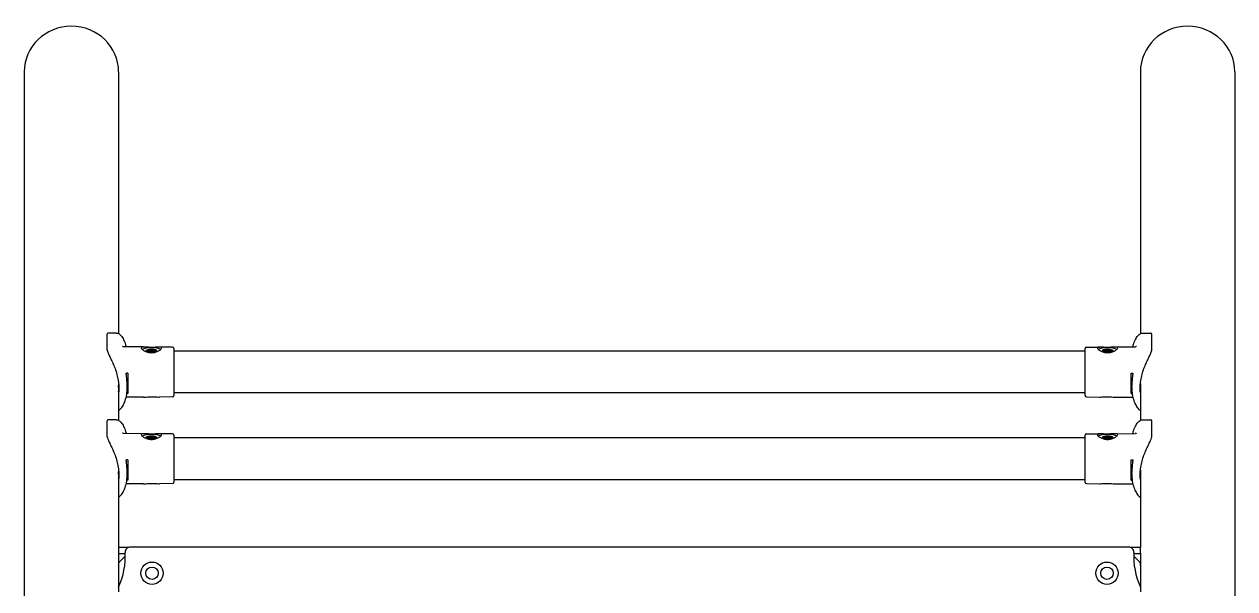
# Model space of a CAD drawing. Header units: millimetres. Extents: x 1121 to 5121, y 552 to 6852.
# Drawn here: x 2633 to 3609, y 4932 to 5387 of the extents above; entities that cross this region are included whole.
import ezdxf

# ---------------------------------------------------------------- set-up
doc = ezdxf.new("R2010")
doc.units = ezdxf.units.MM
doc.layers.add('AM_4', color=3, linetype='Continuous', lineweight=25)

msp = doc.modelspace()

# ---------------------------------------------------------------- linework, layer by layer
at = {"layer": 'AM_4'}
for p, q in [((2632.97, 5348.56), (2632.97, 4727.39)), ((2709.07, 5348.56), (2709.07, 5137.56)), ((3532.97, 5348.56), (3532.97, 5137.56)), ((3609.07, 5348.56), (3609.07, 4727.39)), ((2699.97, 5124.24), (2699.97, 5137.18)), ((2707.24, 5138.03), (2700.68, 5138.03)), ((3534.79, 5138.03), (3541.35, 5138.03)), ((3542.07, 5124.24), (3542.07, 5137.18)), ((2729.14, 5126.78), (2713.36, 5126.91)), ((2752.53, 5126.57), (2741.92, 5126.66)), ((2753.52, 5125.57), (2753.52, 5087.55)), ((3488.52, 5087.55), (3488.52, 5125.57)), ((3489.51, 5126.57), (3500.11, 5126.66)), ((3512.9, 5126.78), (3528.67, 5126.91)), ((2733.07, 5123.41), (2731.86, 5123.41)), ((2739.17, 5123.41), (2737.96, 5123.41)), ((3488.52, 5123.41), (2753.52, 5123.41)), ((3504.07, 5123.41), (3502.86, 5123.41)), ((3510.17, 5123.41), (3508.96, 5123.41)), ((2716.52, 5105.75), (2715.31, 5105.75)), ((2716.52, 5105.75), (2716.52, 5089.25)), ((3525.52, 5089.25), (3525.52, 5105.75)), ((3525.52, 5105.75), (3526.73, 5105.75)), ((2709.07, 5097.47), (2709.07, 5067.68)), ((2716.02, 5094.4), (2716.02, 5095.37)), ((3526.02, 5094.4), (3526.02, 5095.37)), ((3532.97, 5097.47), (3532.97, 5067.68)), ((2729.14, 5086.35), (2715.13, 5086.23)), ((2716.52, 5089.25), (2715.68, 5089.25)), ((2752.53, 5086.55), (2741.92, 5086.46)), ((3488.52, 5089.71), (2753.52, 5089.71)), ((3489.51, 5086.55), (3500.11, 5086.46)), ((3512.9, 5086.35), (3526.9, 5086.23)), ((3525.52, 5089.25), (3526.35, 5089.25)), ((2699.97, 5054.36), (2699.97, 5067.3)), ((2707.24, 5068.15), (2700.68, 5068.15)), ((3534.79, 5068.15), (3541.35, 5068.15)), ((3542.07, 5054.36), (3542.07, 5067.3)), ((2729.14, 5056.89), (2713.36, 5057.03)), ((2752.53, 5056.69), (2741.92, 5056.78)), ((3489.51, 5056.69), (3500.11, 5056.78)), ((3512.9, 5056.89), (3528.67, 5057.03)), ((2733.07, 5053.53), (2731.86, 5053.53)), ((2739.17, 5053.53), (2737.96, 5053.53)), ((2753.52, 5055.69), (2753.52, 5017.67)), ((3488.52, 5053.53), (2753.52, 5053.53)), ((3488.52, 5017.67), (3488.52, 5055.69)), ((3504.07, 5053.53), (3502.86, 5053.53)), ((3510.17, 5053.53), (3508.96, 5053.53)), ((2709.07, 5027.59), (2709.07, 4965.25)), ((2716.52, 5035.87), (2715.31, 5035.87)), ((2716.52, 5035.87), (2716.52, 5019.37)), ((3525.52, 5019.37), (3525.52, 5035.87)), ((3525.52, 5035.87), (3526.73, 5035.87)), ((3532.97, 5027.59), (3532.97, 4965.25)), ((2716.52, 5019.37), (2715.68, 5019.37)), ((2716.02, 5024.52), (2716.02, 5025.49)), ((3488.52, 5019.83), (2753.52, 5019.83)), ((3525.52, 5019.37), (3526.35, 5019.37)), ((3526.02, 5024.52), (3526.02, 5025.49)), ((2729.14, 5016.47), (2715.13, 5016.35)), ((2752.53, 5016.67), (2741.92, 5016.58)), ((3489.51, 5016.67), (3500.11, 5016.58)), ((3512.9, 5016.47), (3526.9, 5016.35)), ((2709.07, 4965.25), (2709.07, 4960.25)), ((2717.22, 4965.25), (2709.07, 4965.25)), ((2709.07, 4960.25), (2709.07, 4929.49)), ((2709.07, 4960.25), (2714.43, 4960.25)), ((3523.65, 4965.42), (2718.38, 4965.42)), ((3532.97, 4965.25), (3524.81, 4965.25)), ((3527.61, 4960.25), (3532.97, 4960.25)), ((3532.97, 4960.25), (3532.97, 4965.25)), ((3532.97, 4960.25), (3532.97, 4929.49)), ((2709.46, 4953.25), (2714.47, 4958.22)), ((3527.57, 4958.22), (3532.57, 4953.25))]:
    msp.add_line(p, q, dxfattribs=at)
for centre, radius in [((2736.02, 4944.42), 9), ((2736.02, 4944.42), 5), ((3506.02, 4944.42), 9), ((3506.02, 4944.42), 5)]:
    msp.add_circle(centre, radius, dxfattribs=at)
for centre, radius, start, end in [((2752.52, 5125.57), 1, 0, 89.5), ((3489.52, 5125.57), 1, 90.5, 180), ((2752.52, 5087.55), 1, 270.5, 0), ((3489.52, 5087.55), 1, 180, 269.5), ((2752.52, 5055.69), 1, 0, 89.5), ((3489.52, 5055.69), 1, 90.5, 180), ((2752.52, 5017.67), 1, 270.5, 0), ((3489.52, 5017.67), 1, 180, 269.5), ((2654.47, 4958.09), 60, 335.50727, 2.98064), ((2718.38, 4961.42), 4, 90, 182.98064), ((3523.65, 4961.42), 4, 357.01936, 90), ((3587.57, 4958.09), 60, 177.01936, 204.49273), ((2669.64, 4957.06), 40, 350.2544, 354.53161), ((3572.39, 4957.06), 40, 185.46839, 189.7456)]:
    msp.add_arc(centre, radius, start, end, dxfattribs=at)
for centre, major_axis, ratio, start_param, end_param in [((2671.02, 5348.56), (-38.05, 0), 0.965926, 3.141593, 6.283185), ((3571.02, 5348.56), (-38.05, 0), 0.965926, 3.141593, 6.283185), ((2735.52, 5123.95), (8.25, 0), 0.258819, 0.420934, 2.695719), ((3506.52, 5123.95), (-8.25, 0), 0.258819, 3.587467, 5.862251), ((2735.52, 5054.07), (8.25, 0), 0.258819, 0.420934, 2.695719), ((3506.52, 5054.07), (-8.25, 0), 0.258819, 3.587467, 5.862251)]:
    msp.add_ellipse(centre, major_axis=major_axis, ratio=ratio, start_param=start_param, end_param=end_param, dxfattribs=at)
for centre, major_axis in [((2735.52, 5123.95), (-4.2, 0)), ((3506.52, 5123.95), (4.2, 0)), ((2735.52, 5054.07), (-4.2, 0)), ((3506.52, 5054.07), (4.2, 0))]:
    msp.add_ellipse(centre, major_axis=major_axis, ratio=0.258819, dxfattribs=at)
for points, knots in [([(2700.68, 5138.03), (2700.57, 5138.03), (2700.47, 5138.02), (2700.11, 5137.88), (2699.97, 5137.61), (2699.97, 5137.18)], [7.184949, 7.184949, 7.184949, 7.184949, 7.3390813, 7.3390813, 7.830957, 7.830957, 7.830957, 7.830957]), ([(2707.24, 5138.03), (2707.7, 5138.03), (2708.07, 5137.95), (2708.88, 5137.69), (2709.24, 5137.48), (2710.41, 5136.67), (2711.03, 5135.98), (2712.33, 5134.18), (2712.97, 5133.05), (2714.14, 5130.4), (2714.66, 5128.88), (2715.09, 5127.09), (2715.11, 5126.99), (2715.13, 5126.9)], [0.578254, 0.578254, 0.578254, 0.578254, 0.708785, 0.708785, 0.915695, 0.915695, 1.468682, 1.468682, 2.057791, 2.057791, 2.646901, 2.646901, 2.680159, 2.680159, 2.680159, 2.680159]), ([(3526.9, 5126.9), (3527.12, 5127.87), (3527.38, 5128.79), (3528.18, 5131.16), (3528.78, 5132.48), (3530.05, 5134.73), (3530.71, 5135.64), (3531.81, 5136.76), (3532.19, 5137.09), (3532.92, 5137.54), (3533.19, 5137.69), (3533.87, 5137.93), (3534.28, 5138.03), (3534.79, 5138.03)], [4.36749, 4.36749, 4.36749, 4.36749, 4.702012, 4.702012, 5.291119, 5.291119, 5.880225, 5.880225, 6.174778, 6.174778, 6.322055, 6.322055, 6.469332, 6.469332, 6.469332, 6.469332]), ([(3542.07, 5137.18), (3542.07, 5137.61), (3541.92, 5137.88), (3541.56, 5138.02), (3541.46, 5138.03), (3541.35, 5138.03)], [7.830957, 7.830957, 7.830957, 7.830957, 8.3228326, 8.3228326, 8.4769649, 8.4769649, 8.4769649, 8.4769649]), ([(2713.36, 5126.91), (2713.04, 5126.92), (2712.8, 5126.97), (2712.43, 5127.1), (2712.32, 5127.16), (2712.19, 5127.24), (2712.17, 5127.26), (2712.17, 5127.26)], [0.5130993, 0.5130993, 0.5130993, 0.5130993, 0.6153651, 0.6153651, 0.7366116, 0.7366116, 0.8468284, 0.8468284, 0.8468284, 0.8468284]), ([(2735.55, 5122.19), (2734.49, 5122.2), (2733.38, 5122.36), (2731.34, 5122.93), (2730.42, 5123.33), (2728.97, 5124.14), (2728.33, 5124.61), (2727.48, 5125.45), (2727.27, 5125.83), (2727.27, 5126.38), (2727.48, 5126.57), (2728.33, 5126.78), (2728.97, 5126.79), (2730.42, 5126.73), (2731.34, 5126.66), (2733.38, 5126.52), (2734.49, 5126.47), (2736.59, 5126.45), (2737.7, 5126.49), (2739.72, 5126.58), (2740.64, 5126.64), (2742.08, 5126.68), (2742.71, 5126.66), (2743.56, 5126.44), (2743.77, 5126.23), (2743.77, 5125.69), (2743.56, 5125.32), (2742.71, 5124.49), (2742.08, 5124.04), (2740.64, 5123.25), (2739.72, 5122.86), (2737.7, 5122.33), (2736.59, 5122.19), (2735.55, 5122.19)], [0, 0, 0, 0, 0.316049, 0.316049, 0.632098, 0.632098, 0.947679, 0.947679, 1.26326, 1.26326, 1.578842, 1.578842, 1.894423, 1.894423, 2.210472, 2.210472, 2.526521, 2.526521, 2.840353, 2.840353, 3.154184, 3.154184, 3.468043, 3.468043, 3.781903, 3.781903, 4.095762, 4.095762, 4.409621, 4.409621, 4.723453, 4.723453, 5.037284, 5.037284, 5.037284, 5.037284]), ([(3506.49, 5122.19), (3505.44, 5122.19), (3504.33, 5122.33), (3502.31, 5122.86), (3501.4, 5123.25), (3499.95, 5124.04), (3499.32, 5124.49), (3498.48, 5125.32), (3498.27, 5125.69), (3498.27, 5126.23), (3498.48, 5126.44), (3499.32, 5126.66), (3499.95, 5126.68), (3501.4, 5126.64), (3502.31, 5126.58), (3504.33, 5126.49), (3505.44, 5126.45), (3507.54, 5126.47), (3508.65, 5126.52), (3510.69, 5126.66), (3511.61, 5126.73), (3513.07, 5126.79), (3513.7, 5126.78), (3514.55, 5126.57), (3514.77, 5126.38), (3514.77, 5125.83), (3514.55, 5125.45), (3513.7, 5124.61), (3513.07, 5124.14), (3511.61, 5123.33), (3510.69, 5122.93), (3508.65, 5122.36), (3507.54, 5122.2), (3506.49, 5122.19)], [0, 0, 0, 0, 0.313832, 0.313832, 0.627663, 0.627663, 0.941523, 0.941523, 1.255382, 1.255382, 1.569241, 1.569241, 1.8831, 1.8831, 2.196932, 2.196932, 2.510763, 2.510763, 2.826813, 2.826813, 3.142862, 3.142862, 3.458443, 3.458443, 3.774024, 3.774024, 4.089605, 4.089605, 4.405186, 4.405186, 4.721235, 4.721235, 5.037284, 5.037284, 5.037284, 5.037284]), ([(3529.86, 5127.26), (3529.86, 5127.26), (3529.86, 5127.26), (3529.86, 5127.25), (3529.82, 5127.22), (3529.61, 5127.1), (3529.38, 5126.98), (3528.87, 5126.92), (3528.77, 5126.91), (3528.67, 5126.91)], [5.3853474, 5.3853474, 5.3853474, 5.3853474, 5.3991794, 5.3991794, 5.5234046, 5.5234046, 5.6863353, 5.6863353, 5.7190946, 5.7190946, 5.7190946, 5.7190946]), ([(2699.97, 5124.24), (2699.97, 5123.82), (2700.11, 5123.23), (2700.66, 5121.74), (2701.07, 5120.85), (2702.04, 5118.82), (2702.6, 5117.68), (2703.77, 5115.23), (2704.37, 5113.92), (2705.5, 5111.27), (2706.07, 5109.83), (2707.12, 5106.77), (2707.61, 5105.16), (2708.42, 5101.86), (2708.74, 5100.17), (2709.16, 5096.84), (2709.27, 5095.19), (2709.27, 5093.62)], [15.661914, 15.661914, 15.661914, 15.661914, 16.15379, 16.15379, 16.645665, 16.645665, 17.137541, 17.137541, 17.629417, 17.629417, 18.116411, 18.116411, 18.603405, 18.603405, 19.090398, 19.090398, 19.577392, 19.577392, 19.577392, 19.577392]), ([(2739.43, 5123.55), (2739.42, 5123.56), (2739.41, 5123.56), (2739.18, 5123.66), (2738.86, 5123.71), (2738.11, 5123.78), (2737.64, 5123.79), (2736.61, 5123.81), (2736.05, 5123.81), (2734.99, 5123.81), (2734.42, 5123.81), (2733.39, 5123.79), (2732.92, 5123.78), (2732.17, 5123.71), (2731.85, 5123.66), (2731.63, 5123.56), (2731.61, 5123.56), (2731.6, 5123.55)], [0.7858608, 0.7858608, 0.7858608, 0.7858608, 0.7944825, 0.7944825, 0.953371, 0.953371, 1.1122795, 1.1122795, 1.271188, 1.271188, 1.4300964, 1.4300964, 1.5890049, 1.5890049, 1.7478934, 1.7478934, 1.7565151, 1.7565151, 1.7565151, 1.7565151]), ([(2731.92, 5123.39), (2731.94, 5123.39), (2731.96, 5123.39), (2732.42, 5123.41), (2732.98, 5123.42), (2734.21, 5123.41), (2734.88, 5123.4), (2736.15, 5123.4), (2736.82, 5123.41), (2738.05, 5123.42), (2738.61, 5123.41), (2739.07, 5123.39), (2739.09, 5123.39), (2739.11, 5123.39)], [1.1286552, 1.1286552, 1.1286552, 1.1286552, 1.1374363, 1.1374363, 1.3270449, 1.3270449, 1.5166536, 1.5166536, 1.7062623, 1.7062623, 1.895871, 1.895871, 1.904652, 1.904652, 1.904652, 1.904652]), ([(3510.43, 5123.55), (3510.42, 5123.56), (3510.41, 5123.56), (3510.18, 5123.66), (3509.86, 5123.71), (3509.11, 5123.78), (3508.64, 5123.79), (3507.61, 5123.81), (3507.05, 5123.81), (3505.99, 5123.81), (3505.42, 5123.81), (3504.39, 5123.79), (3503.92, 5123.78), (3503.17, 5123.71), (3502.85, 5123.66), (3502.63, 5123.56), (3502.61, 5123.56), (3502.6, 5123.55)], [0.7858608, 0.7858608, 0.7858608, 0.7858608, 0.7944825, 0.7944825, 0.953371, 0.953371, 1.1122795, 1.1122795, 1.271188, 1.271188, 1.4300964, 1.4300964, 1.5890049, 1.5890049, 1.7478934, 1.7478934, 1.7565151, 1.7565151, 1.7565151, 1.7565151]), ([(3502.92, 5123.39), (3502.94, 5123.39), (3502.96, 5123.39), (3503.42, 5123.41), (3503.98, 5123.42), (3505.21, 5123.41), (3505.88, 5123.4), (3507.15, 5123.4), (3507.82, 5123.41), (3509.05, 5123.42), (3509.61, 5123.41), (3510.07, 5123.39), (3510.09, 5123.39), (3510.11, 5123.39)], [1.1286552, 1.1286552, 1.1286552, 1.1286552, 1.1374363, 1.1374363, 1.3270449, 1.3270449, 1.5166536, 1.5166536, 1.7062623, 1.7062623, 1.895871, 1.895871, 1.904652, 1.904652, 1.904652, 1.904652]), ([(3532.77, 5093.62), (3532.77, 5095.19), (3532.87, 5096.84), (3533.3, 5100.17), (3533.62, 5101.86), (3534.42, 5105.16), (3534.91, 5106.77), (3535.97, 5109.83), (3536.54, 5111.27), (3537.66, 5113.92), (3538.27, 5115.23), (3539.43, 5117.68), (3540, 5118.82), (3540.97, 5120.85), (3541.37, 5121.74), (3541.92, 5123.23), (3542.07, 5123.82), (3542.07, 5124.24)], [11.746435, 11.746435, 11.746435, 11.746435, 12.233429, 12.233429, 12.720423, 12.720423, 13.207417, 13.207417, 13.694411, 13.694411, 14.186287, 14.186287, 14.678163, 14.678163, 15.170038, 15.170038, 15.661914, 15.661914, 15.661914, 15.661914]), ([(2716.02, 5095.37), (2716.02, 5096.37), (2715.98, 5097.49), (2715.83, 5099.68), (2715.73, 5100.73), (2715.54, 5102.52), (2715.44, 5103.38), (2715.29, 5104.72), (2715.25, 5105.2), (2715.25, 5105.47)], [3.738303, 3.738303, 3.738303, 3.738303, 4.049822, 4.049822, 4.361341, 4.361341, 4.672873, 4.672873, 4.984404, 4.984404, 4.984404, 4.984404]), ([(3526.73, 5105.75), (3526.76, 5105.75), (3526.78, 5105.65), (3526.78, 5105.2), (3526.74, 5104.72), (3526.59, 5103.38), (3526.49, 5102.52), (3526.3, 5100.73), (3526.2, 5099.68), (3526.06, 5097.49), (3526.02, 5096.37), (3526.02, 5095.37)], [2.283089, 2.283089, 2.283089, 2.283089, 2.492202, 2.492202, 2.803734, 2.803734, 3.115265, 3.115265, 3.426784, 3.426784, 3.738303, 3.738303, 3.738303, 3.738303]), ([(2709.07, 5094.13), (2709.07, 5094.14), (2709.07, 5094.16), (2709.09, 5094.51), (2709.12, 5094.95), (2709.16, 5095.6), (2709.18, 5095.8), (2709.19, 5096.02)], [0.1517229, 0.1517229, 0.1517229, 0.1517229, 0.1583459, 0.1583459, 0.3166918, 0.3166918, 0.3834186, 0.3834186, 0.3834186, 0.3834186]), ([(3532.85, 5096.02), (3532.86, 5095.8), (3532.87, 5095.6), (3532.91, 5094.95), (3532.94, 5094.51), (3532.96, 5094.16), (3532.97, 5094.14), (3532.97, 5094.13)], [0.8833456, 0.8833456, 0.8833456, 0.8833456, 0.9500723, 0.9500723, 1.1084182, 1.1084182, 1.1150413, 1.1150413, 1.1150413, 1.1150413]), ([(2709.24, 5095.06), (2709.24, 5095.02), (2709.23, 5094.98), (2709.21, 5094.5), (2709.18, 5094.13), (2709.12, 5093.6), (2709.09, 5093.41), (2709.07, 5093.34), (2709.07, 5093.33), (2709.07, 5093.33)], [2.0452307, 2.0452307, 2.0452307, 2.0452307, 2.0584914, 2.0584914, 2.2168365, 2.2168365, 2.3751824, 2.3751824, 2.3818055, 2.3818055, 2.3818055, 2.3818055]), ([(2709.25, 5094.63), (2709.24, 5094.07), (2709.21, 5093.53), (2709.13, 5092.71), (2709.1, 5092.4), (2709.07, 5092.13)], [3.4221109, 3.4221109, 3.4221109, 3.4221109, 3.5978534, 3.5978534, 3.7150935, 3.7150935, 3.7150935, 3.7150935]), ([(2709.07, 5075.56), (2709.25, 5075.66), (2709.41, 5075.76), (2710.41, 5076.45), (2711.03, 5077.15), (2712.33, 5078.95), (2712.97, 5080.07), (2714.14, 5082.72), (2714.66, 5084.25), (2715.47, 5087.63), (2715.77, 5089.49), (2715.98, 5092.42), (2716.02, 5093.4), (2716.02, 5094.4)], [0.817378, 0.817378, 0.817378, 0.817378, 0.915695, 0.915695, 1.468682, 1.468682, 2.057791, 2.057791, 2.646901, 2.646901, 3.23601, 3.23601, 3.5238, 3.5238, 3.5238, 3.5238]), ([(2729.14, 5086.35), (2729.32, 5086.35), (2729.5, 5086.36), (2730.42, 5086.4), (2731.34, 5086.47), (2733.38, 5086.6), (2734.49, 5086.65), (2735.55, 5086.66)], [4.3218645, 4.3218645, 4.3218645, 4.3218645, 4.4051862, 4.4051862, 4.7212352, 4.7212352, 5.0372843, 5.0372843, 5.0372843, 5.0372843]), ([(2735.55, 5086.66), (2736.59, 5086.67), (2737.7, 5086.64), (2739.72, 5086.54), (2740.64, 5086.49), (2741.55, 5086.46), (2741.74, 5086.46), (2741.92, 5086.46)], [0, 0, 0, 0, 0.3138317, 0.3138317, 0.6276635, 0.6276635, 0.7118286, 0.7118286, 0.7118286, 0.7118286]), ([(3500.11, 5086.46), (3500.29, 5086.46), (3500.48, 5086.46), (3501.4, 5086.49), (3502.31, 5086.54), (3504.33, 5086.64), (3505.44, 5086.67), (3506.49, 5086.66)], [4.3254557, 4.3254557, 4.3254557, 4.3254557, 4.4096208, 4.4096208, 4.7234525, 4.7234525, 5.0372843, 5.0372843, 5.0372843, 5.0372843]), ([(3506.49, 5086.66), (3507.54, 5086.65), (3508.65, 5086.6), (3510.69, 5086.47), (3511.61, 5086.4), (3512.53, 5086.36), (3512.72, 5086.35), (3512.89, 5086.35)], [0, 0, 0, 0, 0.316049, 0.316049, 0.6320981, 0.6320981, 0.7154197, 0.7154197, 0.7154197, 0.7154197]), ([(3526.02, 5094.4), (3526.02, 5092.36), (3526.17, 5090.37), (3526.74, 5086.69), (3527.16, 5084.99), (3528.18, 5081.97), (3528.78, 5080.64), (3530.05, 5078.4), (3530.71, 5077.49), (3531.81, 5076.37), (3532.19, 5076.03), (3532.77, 5075.68), (3532.87, 5075.62), (3532.97, 5075.57)], [3.5238, 3.5238, 3.5238, 3.5238, 4.112906, 4.112906, 4.702012, 4.702012, 5.291119, 5.291119, 5.880225, 5.880225, 6.174778, 6.174778, 6.230014, 6.230014, 6.230014, 6.230014]), ([(3532.97, 5092.13), (3532.93, 5092.4), (3532.9, 5092.71), (3532.83, 5093.53), (3532.8, 5094.07), (3532.78, 5094.63)], [2.925988, 2.925988, 2.925988, 2.925988, 3.0432281, 3.0432281, 3.2189706, 3.2189706, 3.2189706, 3.2189706]), ([(3532.97, 5093.33), (3532.97, 5093.33), (3532.96, 5093.34), (3532.94, 5093.41), (3532.91, 5093.6), (3532.85, 5094.13), (3532.82, 5094.5), (3532.8, 5094.98), (3532.8, 5095.02), (3532.79, 5095.06)], [1.418487, 1.418487, 1.418487, 1.418487, 1.4251101, 1.4251101, 1.583456, 1.583456, 1.7418011, 1.7418011, 1.7550618, 1.7550618, 1.7550618, 1.7550618]), ([(2700.68, 5068.15), (2700.57, 5068.15), (2700.47, 5068.14), (2700.11, 5068), (2699.97, 5067.72), (2699.97, 5067.3)], [7.184949, 7.184949, 7.184949, 7.184949, 7.3390813, 7.3390813, 7.830957, 7.830957, 7.830957, 7.830957]), ([(2707.24, 5068.15), (2707.7, 5068.15), (2708.07, 5068.07), (2708.88, 5067.81), (2709.24, 5067.6), (2710.41, 5066.79), (2711.03, 5066.1), (2712.33, 5064.3), (2712.97, 5063.17), (2714.14, 5060.52), (2714.66, 5059), (2715.09, 5057.21), (2715.11, 5057.11), (2715.13, 5057.02)], [0.578254, 0.578254, 0.578254, 0.578254, 0.708785, 0.708785, 0.915695, 0.915695, 1.468682, 1.468682, 2.057791, 2.057791, 2.646901, 2.646901, 2.680159, 2.680159, 2.680159, 2.680159]), ([(3526.9, 5057.02), (3527.12, 5057.99), (3527.38, 5058.91), (3528.18, 5061.28), (3528.78, 5062.6), (3530.05, 5064.84), (3530.71, 5065.76), (3531.81, 5066.88), (3532.19, 5067.21), (3532.92, 5067.66), (3533.19, 5067.81), (3533.87, 5068.05), (3534.28, 5068.15), (3534.79, 5068.15)], [4.36749, 4.36749, 4.36749, 4.36749, 4.702012, 4.702012, 5.291119, 5.291119, 5.880225, 5.880225, 6.174778, 6.174778, 6.322055, 6.322055, 6.469332, 6.469332, 6.469332, 6.469332]), ([(3542.07, 5067.3), (3542.07, 5067.72), (3541.92, 5068), (3541.56, 5068.14), (3541.46, 5068.15), (3541.35, 5068.15)], [7.830957, 7.830957, 7.830957, 7.830957, 8.3228326, 8.3228326, 8.4769649, 8.4769649, 8.4769649, 8.4769649]), ([(2713.36, 5057.03), (2713.04, 5057.04), (2712.8, 5057.09), (2712.43, 5057.22), (2712.32, 5057.28), (2712.19, 5057.36), (2712.17, 5057.38), (2712.17, 5057.38)], [0.5130993, 0.5130993, 0.5130993, 0.5130993, 0.6153651, 0.6153651, 0.7366116, 0.7366116, 0.8468284, 0.8468284, 0.8468284, 0.8468284]), ([(2735.55, 5052.31), (2734.49, 5052.32), (2733.38, 5052.48), (2731.34, 5053.05), (2730.42, 5053.45), (2728.97, 5054.26), (2728.33, 5054.73), (2727.48, 5055.57), (2727.27, 5055.95), (2727.27, 5056.49), (2727.48, 5056.69), (2728.33, 5056.9), (2728.97, 5056.91), (2730.42, 5056.85), (2731.34, 5056.77), (2733.38, 5056.64), (2734.49, 5056.59), (2736.59, 5056.57), (2737.7, 5056.6), (2739.72, 5056.7), (2740.64, 5056.76), (2742.08, 5056.8), (2742.71, 5056.77), (2743.56, 5056.56), (2743.77, 5056.35), (2743.77, 5055.81), (2743.56, 5055.44), (2742.71, 5054.61), (2742.08, 5054.16), (2740.64, 5053.37), (2739.72, 5052.98), (2737.7, 5052.45), (2736.59, 5052.3), (2735.55, 5052.31)], [0, 0, 0, 0, 0.316049, 0.316049, 0.632098, 0.632098, 0.947679, 0.947679, 1.26326, 1.26326, 1.578842, 1.578842, 1.894423, 1.894423, 2.210472, 2.210472, 2.526521, 2.526521, 2.840353, 2.840353, 3.154184, 3.154184, 3.468043, 3.468043, 3.781903, 3.781903, 4.095762, 4.095762, 4.409621, 4.409621, 4.723453, 4.723453, 5.037284, 5.037284, 5.037284, 5.037284]), ([(3506.49, 5052.31), (3505.44, 5052.3), (3504.33, 5052.45), (3502.31, 5052.98), (3501.4, 5053.37), (3499.95, 5054.16), (3499.32, 5054.61), (3498.48, 5055.44), (3498.27, 5055.81), (3498.27, 5056.35), (3498.48, 5056.56), (3499.32, 5056.77), (3499.95, 5056.8), (3501.4, 5056.76), (3502.31, 5056.7), (3504.33, 5056.6), (3505.44, 5056.57), (3507.54, 5056.59), (3508.65, 5056.64), (3510.69, 5056.77), (3511.61, 5056.85), (3513.07, 5056.91), (3513.7, 5056.9), (3514.55, 5056.69), (3514.77, 5056.49), (3514.77, 5055.95), (3514.55, 5055.57), (3513.7, 5054.73), (3513.07, 5054.26), (3511.61, 5053.45), (3510.69, 5053.05), (3508.65, 5052.48), (3507.54, 5052.32), (3506.49, 5052.31)], [0, 0, 0, 0, 0.313832, 0.313832, 0.627663, 0.627663, 0.941523, 0.941523, 1.255382, 1.255382, 1.569241, 1.569241, 1.8831, 1.8831, 2.196932, 2.196932, 2.510763, 2.510763, 2.826813, 2.826813, 3.142862, 3.142862, 3.458443, 3.458443, 3.774024, 3.774024, 4.089605, 4.089605, 4.405186, 4.405186, 4.721235, 4.721235, 5.037284, 5.037284, 5.037284, 5.037284]), ([(3529.86, 5057.38), (3529.86, 5057.38), (3529.86, 5057.38), (3529.86, 5057.37), (3529.82, 5057.34), (3529.61, 5057.22), (3529.38, 5057.1), (3528.87, 5057.04), (3528.77, 5057.03), (3528.67, 5057.03)], [5.3853474, 5.3853474, 5.3853474, 5.3853474, 5.3991794, 5.3991794, 5.5234046, 5.5234046, 5.6863353, 5.6863353, 5.7190946, 5.7190946, 5.7190946, 5.7190946]), ([(2699.97, 5054.36), (2699.97, 5053.94), (2700.11, 5053.35), (2700.66, 5051.86), (2701.07, 5050.97), (2702.04, 5048.93), (2702.6, 5047.79), (2703.77, 5045.35), (2704.37, 5044.04), (2705.5, 5041.39), (2706.07, 5039.95), (2707.12, 5036.89), (2707.61, 5035.28), (2708.42, 5031.98), (2708.74, 5030.29), (2709.16, 5026.96), (2709.27, 5025.31), (2709.27, 5023.74)], [15.661914, 15.661914, 15.661914, 15.661914, 16.15379, 16.15379, 16.645665, 16.645665, 17.137541, 17.137541, 17.629417, 17.629417, 18.116411, 18.116411, 18.603405, 18.603405, 19.090398, 19.090398, 19.577392, 19.577392, 19.577392, 19.577392]), ([(2739.43, 5053.67), (2739.42, 5053.68), (2739.41, 5053.68), (2739.18, 5053.78), (2738.86, 5053.83), (2738.11, 5053.9), (2737.64, 5053.91), (2736.61, 5053.93), (2736.05, 5053.93), (2734.99, 5053.93), (2734.42, 5053.93), (2733.39, 5053.91), (2732.92, 5053.9), (2732.17, 5053.83), (2731.85, 5053.78), (2731.63, 5053.68), (2731.61, 5053.68), (2731.6, 5053.67)], [0.7858608, 0.7858608, 0.7858608, 0.7858608, 0.7944825, 0.7944825, 0.953371, 0.953371, 1.1122795, 1.1122795, 1.271188, 1.271188, 1.4300964, 1.4300964, 1.5890049, 1.5890049, 1.7478934, 1.7478934, 1.7565151, 1.7565151, 1.7565151, 1.7565151]), ([(2731.92, 5053.51), (2731.94, 5053.51), (2731.96, 5053.51), (2732.42, 5053.53), (2732.98, 5053.53), (2734.21, 5053.53), (2734.88, 5053.52), (2736.15, 5053.52), (2736.82, 5053.53), (2738.05, 5053.53), (2738.61, 5053.53), (2739.07, 5053.51), (2739.09, 5053.51), (2739.11, 5053.51)], [1.1286552, 1.1286552, 1.1286552, 1.1286552, 1.1374363, 1.1374363, 1.3270449, 1.3270449, 1.5166536, 1.5166536, 1.7062623, 1.7062623, 1.895871, 1.895871, 1.904652, 1.904652, 1.904652, 1.904652]), ([(3510.43, 5053.67), (3510.42, 5053.68), (3510.41, 5053.68), (3510.18, 5053.78), (3509.86, 5053.83), (3509.11, 5053.9), (3508.64, 5053.91), (3507.61, 5053.93), (3507.05, 5053.93), (3505.99, 5053.93), (3505.42, 5053.93), (3504.39, 5053.91), (3503.92, 5053.9), (3503.17, 5053.83), (3502.85, 5053.78), (3502.63, 5053.68), (3502.61, 5053.68), (3502.6, 5053.67)], [0.7858608, 0.7858608, 0.7858608, 0.7858608, 0.7944825, 0.7944825, 0.953371, 0.953371, 1.1122795, 1.1122795, 1.271188, 1.271188, 1.4300964, 1.4300964, 1.5890049, 1.5890049, 1.7478934, 1.7478934, 1.7565151, 1.7565151, 1.7565151, 1.7565151]), ([(3502.92, 5053.51), (3502.94, 5053.51), (3502.96, 5053.51), (3503.42, 5053.53), (3503.98, 5053.53), (3505.21, 5053.53), (3505.88, 5053.52), (3507.15, 5053.52), (3507.82, 5053.53), (3509.05, 5053.53), (3509.61, 5053.53), (3510.07, 5053.51), (3510.09, 5053.51), (3510.11, 5053.51)], [1.1286552, 1.1286552, 1.1286552, 1.1286552, 1.1374363, 1.1374363, 1.3270449, 1.3270449, 1.5166536, 1.5166536, 1.7062623, 1.7062623, 1.895871, 1.895871, 1.904652, 1.904652, 1.904652, 1.904652]), ([(3532.77, 5023.74), (3532.77, 5025.31), (3532.87, 5026.96), (3533.3, 5030.29), (3533.62, 5031.98), (3534.42, 5035.28), (3534.91, 5036.89), (3535.97, 5039.95), (3536.54, 5041.39), (3537.66, 5044.04), (3538.27, 5045.35), (3539.43, 5047.79), (3540, 5048.93), (3540.97, 5050.97), (3541.37, 5051.86), (3541.92, 5053.35), (3542.07, 5053.94), (3542.07, 5054.36)], [11.746435, 11.746435, 11.746435, 11.746435, 12.233429, 12.233429, 12.720423, 12.720423, 13.207417, 13.207417, 13.694411, 13.694411, 14.186287, 14.186287, 14.678163, 14.678163, 15.170038, 15.170038, 15.661914, 15.661914, 15.661914, 15.661914]), ([(2716.02, 5025.49), (2716.02, 5026.49), (2715.98, 5027.61), (2715.83, 5029.79), (2715.73, 5030.85), (2715.54, 5032.64), (2715.44, 5033.5), (2715.29, 5034.84), (2715.25, 5035.32), (2715.25, 5035.59)], [3.738303, 3.738303, 3.738303, 3.738303, 4.049822, 4.049822, 4.361341, 4.361341, 4.672873, 4.672873, 4.984404, 4.984404, 4.984404, 4.984404]), ([(3526.73, 5035.87), (3526.76, 5035.87), (3526.78, 5035.77), (3526.78, 5035.32), (3526.74, 5034.84), (3526.59, 5033.5), (3526.49, 5032.64), (3526.3, 5030.85), (3526.2, 5029.79), (3526.06, 5027.61), (3526.02, 5026.49), (3526.02, 5025.49)], [2.283089, 2.283089, 2.283089, 2.283089, 2.492202, 2.492202, 2.803734, 2.803734, 3.115265, 3.115265, 3.426784, 3.426784, 3.738303, 3.738303, 3.738303, 3.738303]), ([(2709.07, 5024.25), (2709.07, 5024.26), (2709.07, 5024.28), (2709.09, 5024.63), (2709.12, 5025.07), (2709.16, 5025.72), (2709.18, 5025.92), (2709.19, 5026.14)], [0.1517229, 0.1517229, 0.1517229, 0.1517229, 0.1583459, 0.1583459, 0.3166918, 0.3166918, 0.3834186, 0.3834186, 0.3834186, 0.3834186]), ([(2709.24, 5025.18), (2709.24, 5025.14), (2709.23, 5025.1), (2709.21, 5024.62), (2709.18, 5024.25), (2709.12, 5023.72), (2709.09, 5023.53), (2709.07, 5023.46), (2709.07, 5023.45), (2709.07, 5023.45)], [2.0452307, 2.0452307, 2.0452307, 2.0452307, 2.0584914, 2.0584914, 2.2168365, 2.2168365, 2.3751824, 2.3751824, 2.3818055, 2.3818055, 2.3818055, 2.3818055]), ([(2709.25, 5024.74), (2709.24, 5024.19), (2709.21, 5023.64), (2709.13, 5022.83), (2709.1, 5022.52), (2709.07, 5022.25)], [3.4221109, 3.4221109, 3.4221109, 3.4221109, 3.5978534, 3.5978534, 3.7150935, 3.7150935, 3.7150935, 3.7150935]), ([(2709.07, 5005.68), (2709.25, 5005.78), (2709.41, 5005.88), (2710.41, 5006.57), (2711.03, 5007.27), (2712.33, 5009.07), (2712.97, 5010.19), (2714.14, 5012.84), (2714.66, 5014.37), (2715.47, 5017.75), (2715.77, 5019.61), (2715.98, 5022.54), (2716.02, 5023.52), (2716.02, 5024.52)], [0.817378, 0.817378, 0.817378, 0.817378, 0.915695, 0.915695, 1.468682, 1.468682, 2.057791, 2.057791, 2.646901, 2.646901, 3.23601, 3.23601, 3.5238, 3.5238, 3.5238, 3.5238]), ([(3526.02, 5024.52), (3526.02, 5022.48), (3526.17, 5020.49), (3526.74, 5016.81), (3527.16, 5015.11), (3528.18, 5012.09), (3528.78, 5010.76), (3530.05, 5008.52), (3530.71, 5007.6), (3531.81, 5006.49), (3532.19, 5006.15), (3532.77, 5005.8), (3532.87, 5005.74), (3532.97, 5005.69)], [3.5238, 3.5238, 3.5238, 3.5238, 4.112906, 4.112906, 4.702012, 4.702012, 5.291119, 5.291119, 5.880225, 5.880225, 6.174778, 6.174778, 6.230014, 6.230014, 6.230014, 6.230014]), ([(3532.97, 5022.25), (3532.93, 5022.52), (3532.9, 5022.83), (3532.83, 5023.64), (3532.8, 5024.19), (3532.78, 5024.74)], [2.925988, 2.925988, 2.925988, 2.925988, 3.0432281, 3.0432281, 3.2189706, 3.2189706, 3.2189706, 3.2189706]), ([(3532.97, 5023.45), (3532.97, 5023.45), (3532.96, 5023.46), (3532.94, 5023.53), (3532.91, 5023.72), (3532.85, 5024.25), (3532.82, 5024.62), (3532.8, 5025.1), (3532.8, 5025.14), (3532.79, 5025.18)], [1.418487, 1.418487, 1.418487, 1.418487, 1.4251101, 1.4251101, 1.583456, 1.583456, 1.7418011, 1.7418011, 1.7550618, 1.7550618, 1.7550618, 1.7550618]), ([(3532.85, 5026.14), (3532.86, 5025.92), (3532.87, 5025.72), (3532.91, 5025.07), (3532.94, 5024.63), (3532.96, 5024.28), (3532.97, 5024.26), (3532.97, 5024.25)], [0.8833456, 0.8833456, 0.8833456, 0.8833456, 0.9500723, 0.9500723, 1.1084182, 1.1084182, 1.1150413, 1.1150413, 1.1150413, 1.1150413]), ([(2729.14, 5016.47), (2729.32, 5016.47), (2729.5, 5016.48), (2730.42, 5016.51), (2731.34, 5016.59), (2733.38, 5016.72), (2734.49, 5016.77), (2735.55, 5016.78)], [4.3218645, 4.3218645, 4.3218645, 4.3218645, 4.4051862, 4.4051862, 4.7212352, 4.7212352, 5.0372843, 5.0372843, 5.0372843, 5.0372843]), ([(2735.55, 5016.78), (2736.59, 5016.79), (2737.7, 5016.76), (2739.72, 5016.66), (2740.64, 5016.6), (2741.55, 5016.58), (2741.74, 5016.58), (2741.92, 5016.58)], [0, 0, 0, 0, 0.3138317, 0.3138317, 0.6276635, 0.6276635, 0.7118286, 0.7118286, 0.7118286, 0.7118286]), ([(3500.11, 5016.58), (3500.29, 5016.58), (3500.48, 5016.58), (3501.4, 5016.6), (3502.31, 5016.66), (3504.33, 5016.76), (3505.44, 5016.79), (3506.49, 5016.78)], [4.3254557, 4.3254557, 4.3254557, 4.3254557, 4.4096208, 4.4096208, 4.7234525, 4.7234525, 5.0372843, 5.0372843, 5.0372843, 5.0372843]), ([(3506.49, 5016.78), (3507.54, 5016.77), (3508.65, 5016.72), (3510.69, 5016.59), (3511.61, 5016.51), (3512.53, 5016.48), (3512.72, 5016.47), (3512.89, 5016.47)], [0, 0, 0, 0, 0.316049, 0.316049, 0.6320981, 0.6320981, 0.7154197, 0.7154197, 0.7154197, 0.7154197])]:
    msp.add_open_spline(points, degree=3, knots=knots, dxfattribs=at)
for points in [[(2715.25, 5105.47), (2715.25, 5105.65), (2715.27, 5105.75), (2715.31, 5105.75)], [(2709.07, 5095.34), (2709.1, 5095.7), (2709.13, 5096.08), (2709.16, 5096.46)], [(3532.88, 5096.46), (3532.9, 5096.08), (3532.93, 5095.7), (3532.97, 5095.34)], [(2709.07, 5090.75), (2709.19, 5091.82), (2709.25, 5092.93), (2709.26, 5094.03)], [(2709.27, 5093.62), (2709.27, 5092.38), (2709.2, 5091.14), (2709.07, 5089.93)], [(3532.77, 5094.03), (3532.78, 5092.93), (3532.85, 5091.82), (3532.97, 5090.75)], [(3532.97, 5089.93), (3532.83, 5091.14), (3532.77, 5092.38), (3532.77, 5093.62)], [(2715.25, 5035.59), (2715.25, 5035.77), (2715.27, 5035.87), (2715.31, 5035.87)], [(2709.07, 5025.46), (2709.1, 5025.82), (2709.13, 5026.2), (2709.16, 5026.58)], [(2709.07, 5020.87), (2709.19, 5021.94), (2709.25, 5023.04), (2709.26, 5024.15)], [(2709.27, 5023.74), (2709.27, 5022.5), (2709.2, 5021.26), (2709.07, 5020.05)], [(3532.77, 5024.15), (3532.78, 5023.04), (3532.85, 5021.94), (3532.97, 5020.87)], [(3532.97, 5020.05), (3532.83, 5021.26), (3532.77, 5022.5), (3532.77, 5023.74)], [(3532.88, 5026.58), (3532.9, 5026.2), (3532.93, 5025.82), (3532.97, 5025.46)]]:
    msp.add_open_spline(points, degree=3, dxfattribs=at)

doc.saveas('drawing.dxf')
